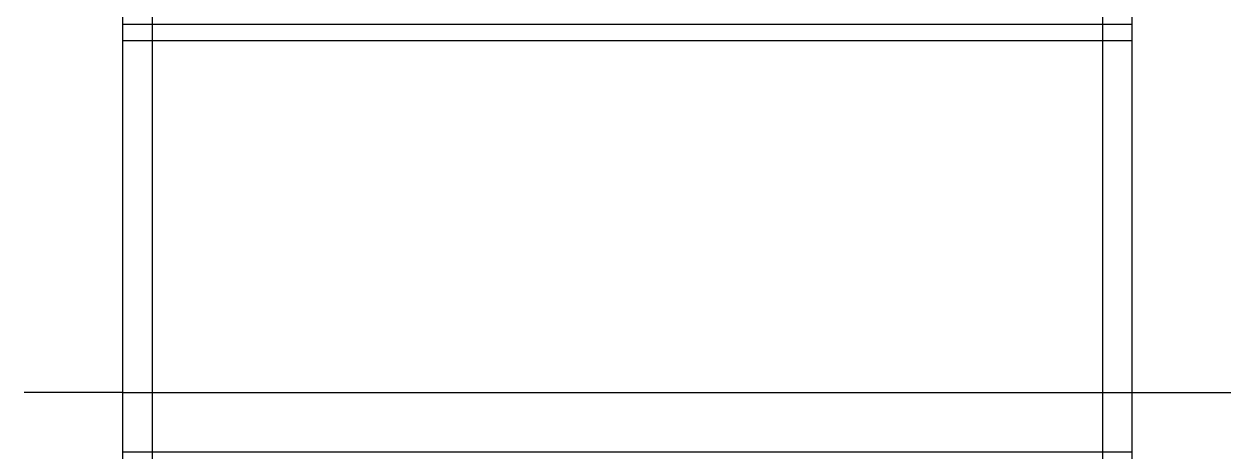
# Model space of a CAD drawing. Header units: inches. Extents: x -5142662 to -4941318, y -3361958 to -3160563.
# Drawn here: x -5002245.3 to -5001878.2, y -3263154.5 to -3263024.5 of the extents above; entities that cross this region are included whole.
import ezdxf

# ---------------------------------------------------------------- set-up
doc = ezdxf.new("R2010")
doc.units = ezdxf.units.IN
doc.header["$LTSCALE"] = 2
doc.header["$MEASUREMENT"] = 0
doc.layers.get('0').update_dxf_attribs({"linetype": 'CONTINUOUS'})

msp = doc.modelspace()

# ---------------------------------------------------------------- linework, layer by layer
at = {"ltscale": 0.5}
for p, q in [((-5002215.26, -3263024.52), (-5001908.16, -3263024.52)), ((-5002215.26, -3263029.52), (-5001908.16, -3263029.52)), ((-5002215.26, -3263136.52), (-5002245.26, -3263136.52)), ((-5002215.26, -3263136.52), (-5001908.16, -3263136.52)), ((-5002215.26, -3263154.52), (-5002215.26, -3263136.52)), ((-5001908.16, -3263136.52), (-5001878.16, -3263136.52)), ((-5001908.16, -3263154.52), (-5001908.16, -3263136.52)), ((-5002215.26, -3263154.52), (-5001908.16, -3263154.52))]:
    msp.add_line(p, q, dxfattribs=at)
for p in [(-5002215.26, -3262493.07), (-5002206.17, -3262493.07), (-5001917.16, -3262493.4), (-5001908.16, -3262493.07)]:
    msp.add_xline(p, (0, 1), dxfattribs=at)

doc.saveas('drawing.dxf')
